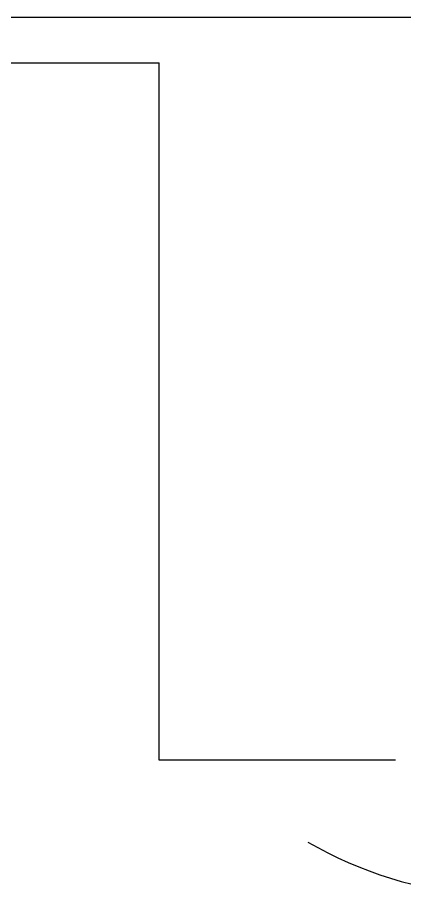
# Model space of a CAD drawing. Header units: millimetres. Extents: x 10547 to 11305, y 9897 to 10391.
# Drawn here: x 11040.17 to 11046.27, y 10280.18 to 10294.04 of the extents above; entities that cross this region are included whole.
import ezdxf

# ---------------------------------------------------------------- set-up
doc = ezdxf.new("R2010")
doc.units = ezdxf.units.MM
doc.layers.add('LG-AIRCON', color=240, linetype='Continuous')
doc.layers.add('LG-RLRG', color=3, linetype='Continuous')

# ---------------------------------------------------------------- blocks, each defined once
blk = doc.blocks.new('15215')
at = {"layer": 'LG-RLRG', "color": 1}
blk.add_lwpolyline([(-7906.7, 12267.1, 0.226655), (-7172.6, 12209.6, -0.226655), (-6438.6, 12152.1, -13.252579)], format="xyb", dxfattribs=at)

msp = doc.modelspace()

# ---------------------------------------------------------------- linework, layer by layer
at = {"layer": 'LG-RLRG'}
for p, q in [((11093.501, 10294.038), (10855.91, 10294.038, 0)), ((11040.026, 10293.325), (11042.403, 10293.325))]:
    msp.add_line(p, q, dxfattribs=at)
at = {"layer": 'LG-RLRG', "ltscale": 0.5}
for p, q in [((11042.403, 10282.326), (11042.403, 10293.325)), ((11046.13, 10282.326), (11042.403, 10282.326))]:
    msp.add_line(p, q, dxfattribs=at)

# ---------------------------------------------------------------- block references
at = {"layer": 'LG-AIRCON', "xscale": 0.007449840356167105, "yscale": 0.007449840356167105, "zscale": 0.007449840356167105}
msp.add_blockref('15215', (11103.651, 10189.648), dxfattribs=at)

doc.saveas('drawing.dxf')
